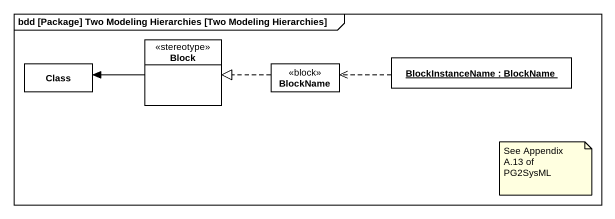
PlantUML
@startuml
mainframe bdd [Package] Two Modeling Hierarchies [Two Modeling Hierarchies]
hide circle
hide empty members
class Block <<stereotype>> #FFFFFF
class "Class" as Class_ #FFFFFF
class BlockName <<block>> #FFFFFF
object "BlockInstanceName : BlockName" as BlockInstanceName #FFFFFF
Block -left-> Class_
BlockName .left.|> Block
BlockInstanceName .left.> BlockName
note as N1
  See Appendix A.13 of PG2SysML
end note
@enduml
